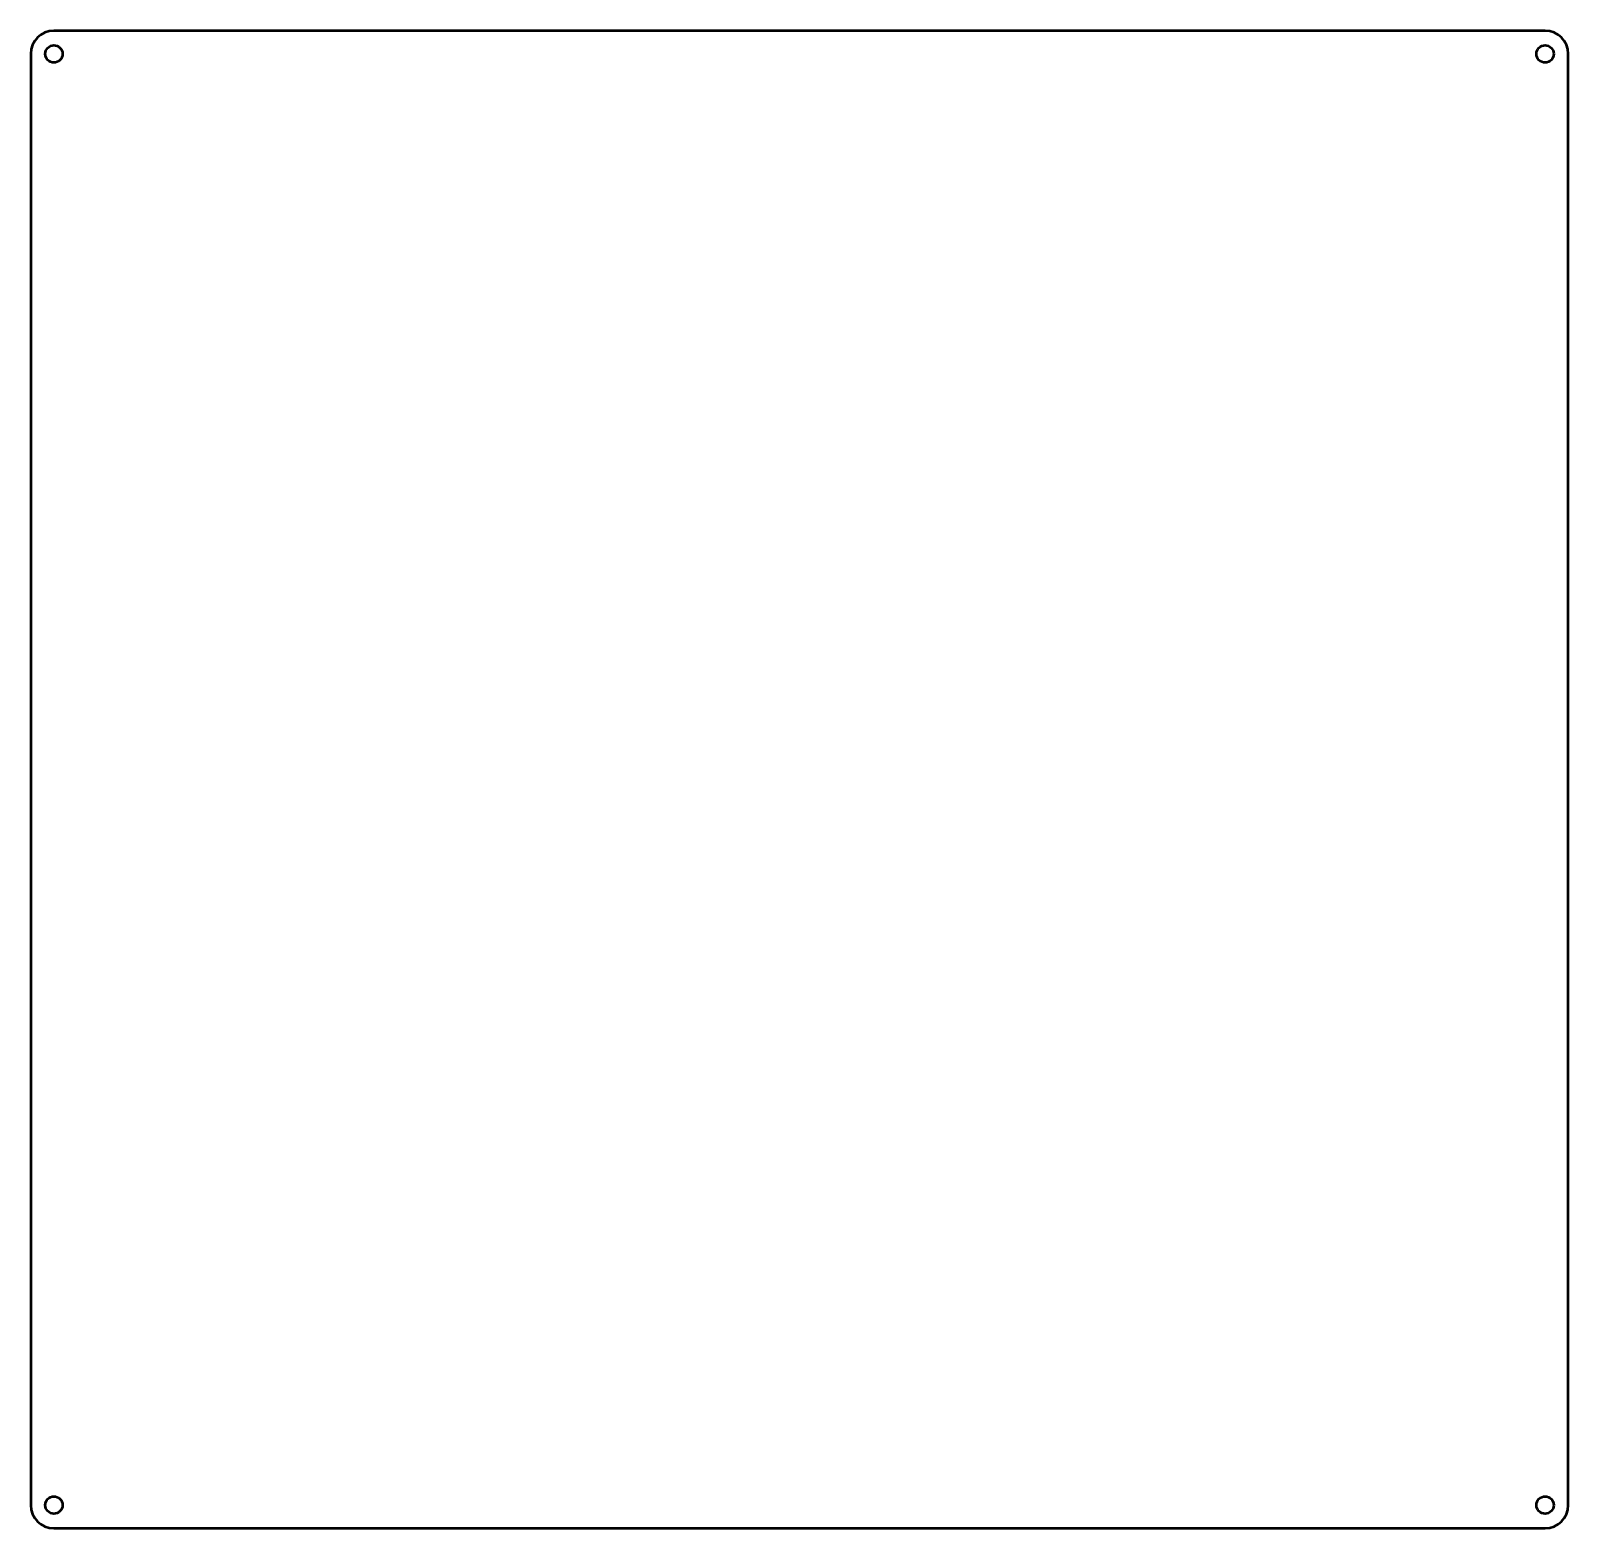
# Model space of a CAD drawing. Header units: millimetres. Extents: x 142 to 674, y 35 to 553.
import ezdxf

# ---------------------------------------------------------------- set-up
doc = ezdxf.new("R2010")
doc.units = ezdxf.units.MM
doc.layers.add('Sichtbar (ISO)', color=7, linetype='Continuous', lineweight=50)

msp = doc.modelspace()

# ---------------------------------------------------------------- linework, layer by layer
at = {"layer": 'Sichtbar (ISO)'}
for p, q in [((666.25, 552.57), (150.25, 552.57)), ((142.25, 544.57), (142.25, 42.57)), ((674.25, 42.57), (674.25, 544.57)), ((150.25, 34.57), (666.25, 34.57))]:
    msp.add_line(p, q, dxfattribs=at)
for centre in [(150.25, 544.57), (666.25, 544.57), (150.25, 42.57), (666.25, 42.57)]:
    msp.add_circle(centre, 3, dxfattribs=at)
for centre, start, end in [((150.25, 544.57), 90, 180), ((666.25, 544.57), 0, 90), ((150.25, 42.57), 180, 270), ((666.25, 42.57), 270, 0)]:
    msp.add_arc(centre, 8, start, end, dxfattribs=at)

doc.saveas('drawing.dxf')
